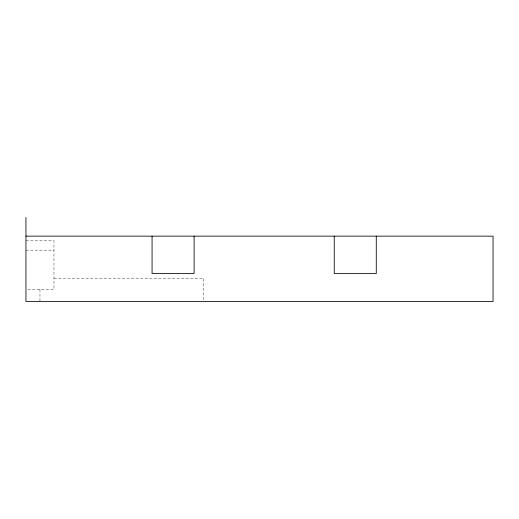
<?xml version="1.0" encoding="UTF-8"?>
<svg xmlns="http://www.w3.org/2000/svg" width="519" height="519" viewBox="0 0 519 519"><rect width="100%" height="100%" fill="white"/><g stroke="black" fill="none" stroke-linecap="round" stroke-linejoin="round"><path stroke-width="0.39" stroke-dasharray="2.6 1.95" d="M25.95 240.816L53.976 240.816L53.976 289.394L27.552 289.394M25.95 250.158L53.976 250.158M53.976 278.184L203.448 278.184L203.448 300.735M39.963 289.394L39.963 301.539"/><path stroke-width="0.78" d="M25.95 236.145L493.05 236.145L493.05 301.539L25.95 301.539L25.95 217.461M376.275 236.145L376.275 273.513L334.236 273.513L334.236 236.145M194.106 236.145L194.106 273.513L152.067 273.513L152.067 236.145"/></g></svg>
